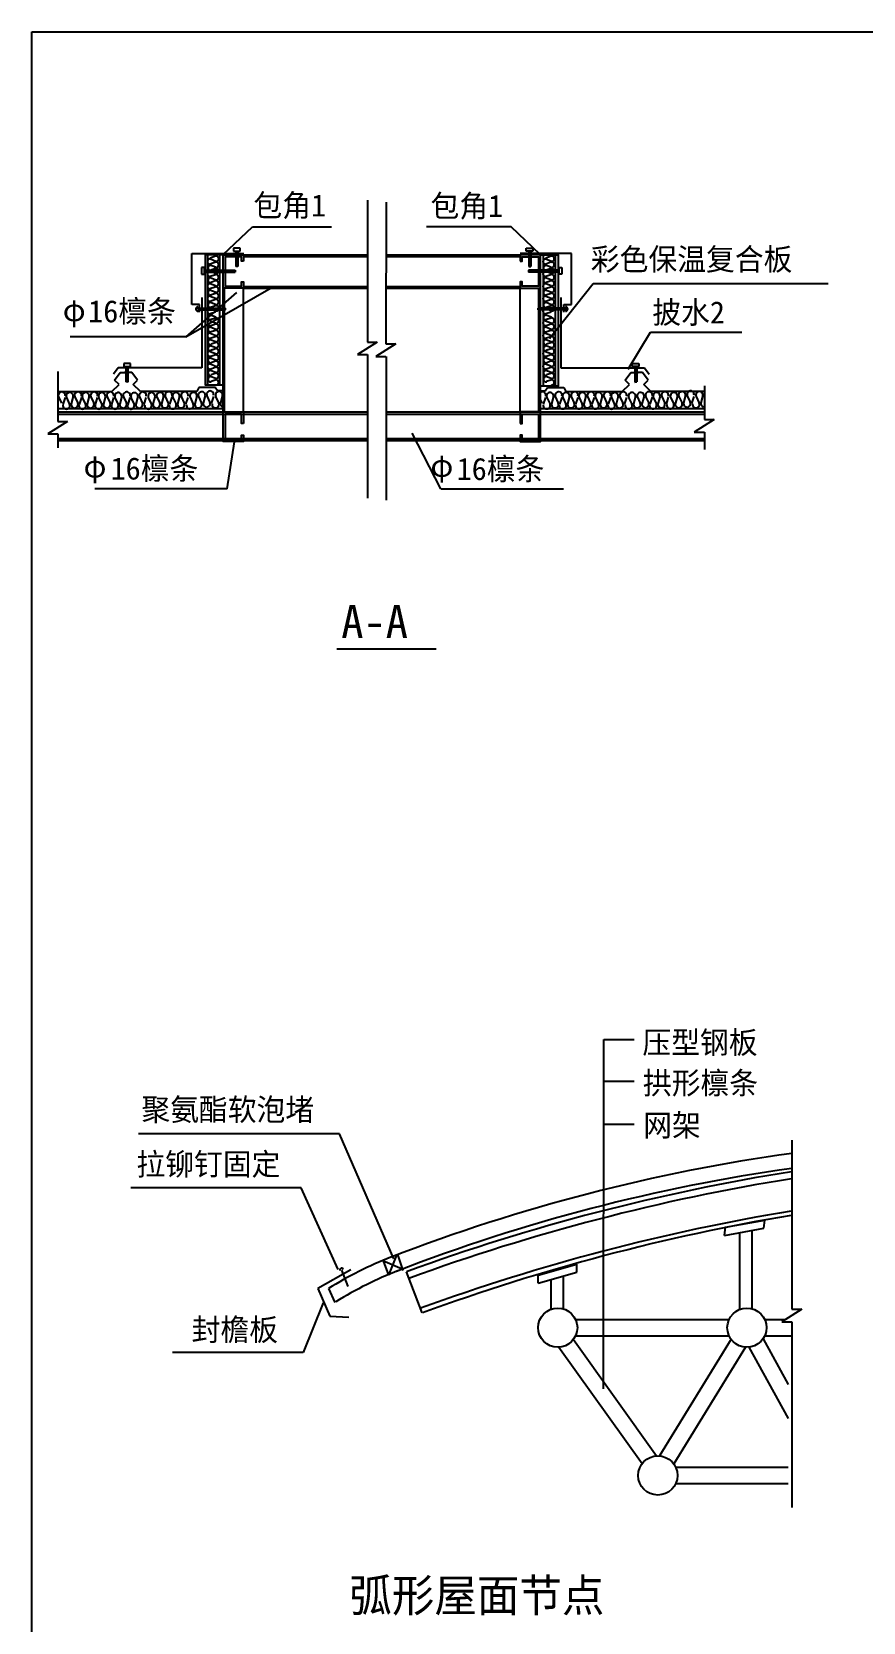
# Model space of a CAD drawing. Header units: metres. Extents: x 1233 to 1558, y 187 to 595.
# Drawn here: x 1233 to 1357.6, y 356.8 to 595.2 of the extents above; entities that cross this region are included whole.
import ezdxf

# ---------------------------------------------------------------- set-up
doc = ezdxf.new("R2010")
doc.units = ezdxf.units.M
for name, color, linetype in [('BIAO', 7, 'Continuous'), ('Q', 4, 'Continuous'), ('T330', 210, 'Continuous'), ('TU', 1, 'Continuous')]:
    doc.layers.add(name, color=color, linetype=linetype)

msp = doc.modelspace()

# ---------------------------------------------------------------- linework, layer by layer
for p, q in [((1260.48, 560.68), (1259.68, 560.39)), ((1260.47, 559.93), (1259.68, 560.23)), ((1260.48, 561.59), (1259.69, 561.3)), ((1260.54, 560.82), (1259.72, 561.13)), ((1310.78, 559.93), (1309.98, 560.23)), ((1310.79, 561.59), (1309.99, 561.3)), ((1310.78, 560.68), (1309.99, 560.39)), ((1310.85, 560.82), (1310.02, 561.13)), ((1260.46, 558.06), (1259.67, 558.36)), ((1260.46, 557.89), (1259.67, 557.6)), ((1260.47, 559.76), (1259.68, 559.47)), ((1260.5, 559.01), (1259.71, 559.3)), ((1260.47, 558.82), (1259.71, 558.55)), ((1310.77, 557.89), (1309.97, 557.6)), ((1310.78, 559.76), (1309.98, 559.47)), ((1310.77, 558.06), (1309.98, 558.36)), ((1310.8, 559.01), (1310.01, 559.3)), ((1310.77, 558.82), (1310.02, 558.55)), ((1260.46, 556.97), (1259.66, 556.68)), ((1260.46, 556.22), (1259.66, 556.51)), ((1260.49, 557.14), (1259.7, 557.43)), ((1260.51, 555.27), (1259.71, 555.57)), ((1260.51, 556.02), (1259.72, 555.74)), ((1310.76, 556.97), (1309.97, 556.68)), ((1310.76, 556.22), (1309.97, 556.51)), ((1310.79, 557.14), (1310, 557.43)), ((1310.81, 556.02), (1310.02, 555.74)), ((1310.81, 555.27), (1310.02, 555.57)), ((1260.5, 553.23), (1259.7, 552.94)), ((1260.51, 555.1), (1259.71, 554.81)), ((1260.5, 553.41), (1259.71, 553.7)), ((1260.57, 554.33), (1259.74, 554.64)), ((1260.5, 554.16), (1259.75, 553.89)), ((1310.8, 553.23), (1310, 552.94)), ((1310.81, 555.1), (1310.01, 554.81)), ((1310.8, 553.41), (1310.01, 553.7)), ((1310.87, 554.33), (1310.04, 554.64)), ((1310.8, 554.16), (1310.05, 553.89)), ((1260.48, 552.32), (1259.68, 552.04)), ((1260.47, 551.57), (1259.68, 551.87)), ((1260.47, 551.4), (1259.68, 551.11)), ((1260.53, 550.63), (1259.7, 550.94)), ((1260.56, 552.47), (1259.73, 552.78)), ((1260.49, 552.33), (1259.85, 552.1)), ((1310.78, 552.32), (1309.98, 552.04)), ((1310.77, 551.57), (1309.98, 551.87)), ((1310.77, 551.4), (1309.98, 551.11)), ((1310.83, 550.63), (1310.01, 550.94)), ((1310.86, 552.47), (1310.03, 552.78)), ((1310.79, 552.33), (1310.16, 552.1)), ((1260.46, 549.71), (1259.67, 550)), ((1260.46, 549.53), (1259.67, 549.24)), ((1260.52, 548.77), (1259.69, 549.08)), ((1260.47, 550.46), (1259.71, 550.19)), ((1260.46, 548.63), (1259.82, 548.4)), ((1310.76, 549.71), (1309.97, 550)), ((1310.76, 549.53), (1309.97, 549.24)), ((1310.82, 548.77), (1310, 549.08)), ((1310.77, 550.46), (1310.01, 550.19)), ((1310.76, 548.63), (1310.12, 548.4)), ((1260.48, 547.71), (1259.68, 547.43)), ((1260.47, 546.96), (1259.68, 547.26)), ((1260.47, 546.79), (1259.68, 546.5)), ((1260.53, 546.02), (1259.7, 546.33)), ((1260.56, 547.86), (1259.73, 548.17)), ((1260.49, 547.72), (1259.85, 547.49)), ((1310.78, 547.71), (1309.98, 547.43)), ((1310.77, 546.96), (1309.98, 547.26)), ((1310.77, 546.79), (1309.98, 546.5)), ((1310.83, 546.02), (1310.01, 546.33)), ((1310.86, 547.86), (1310.03, 548.17)), ((1310.79, 547.72), (1310.16, 547.49)), ((1260.46, 545.1), (1259.67, 545.39)), ((1260.46, 544.92), (1259.67, 544.63)), ((1260.52, 544.16), (1259.69, 544.47)), ((1260.52, 543.26), (1259.69, 543.57)), ((1260.47, 545.85), (1259.71, 545.58)), ((1260.46, 544.02), (1259.82, 543.79)), ((1310.76, 545.1), (1309.97, 545.39)), ((1310.76, 544.92), (1309.97, 544.63)), ((1310.82, 544.16), (1310, 544.47)), ((1310.82, 543.26), (1310, 543.57)), ((1310.77, 545.85), (1310.01, 545.58)), ((1310.76, 544.02), (1310.12, 543.79)), ((1260.46, 543.02), (1259.82, 542.79)), ((1310.76, 543.02), (1310.12, 542.79)), ((1236.96, 540.54), (1237.42, 539.55)), ((1237.94, 540.43), (1237.62, 539.39)), ((1238.14, 540.43), (1238.63, 539.39)), ((1239.16, 540.6), (1238.85, 539.45)), ((1239.4, 540.54), (1239.87, 539.55)), ((1240.39, 540.43), (1240.06, 539.39)), ((1240.53, 540.43), (1241.02, 539.39)), ((1241.55, 540.6), (1241.24, 539.45)), ((1241.8, 540.54), (1242.26, 539.55)), ((1242.78, 540.43), (1242.45, 539.39)), ((1242.98, 540.43), (1243.46, 539.39)), ((1244, 540.6), (1243.69, 539.45)), ((1244.24, 540.54), (1244.7, 539.55)), ((1245.22, 540.43), (1244.9, 539.39)), ((1245.42, 540.43), (1245.91, 539.39)), ((1246.44, 540.6), (1246.13, 539.45)), ((1246.68, 540.54), (1247.15, 539.55)), ((1247.67, 540.43), (1247.34, 539.39)), ((1247.82, 540.41), (1248.31, 539.37)), ((1248.85, 540.59), (1248.53, 539.43)), ((1249.09, 540.52), (1249.55, 539.54)), ((1250.07, 540.41), (1249.74, 539.37)), ((1250.41, 540.43), (1250.9, 539.39)), ((1251.44, 540.6), (1251.12, 539.45)), ((1251.68, 540.54), (1252.14, 539.55)), ((1252.72, 540.63), (1252.4, 539.47)), ((1252.96, 540.56), (1253.42, 539.57)), ((1253.94, 540.45), (1253.61, 539.41)), ((1254.09, 540.44), (1254.58, 539.4)), ((1255.12, 540.62), (1254.8, 539.46)), ((1255.36, 540.55), (1255.82, 539.56)), ((1256.34, 540.44), (1256.01, 539.4)), ((1256.69, 540.45), (1257.17, 539.41)), ((1257.71, 540.63), (1257.4, 539.47)), ((1257.95, 540.56), (1258.41, 539.57)), ((1258.95, 540.74), (1258.63, 539.59)), ((1259.19, 540.68), (1259.65, 539.69)), ((1260.17, 540.56), (1259.84, 539.53)), ((1260.51, 540.58), (1261, 539.54)), ((1261.54, 540.76), (1261.22, 539.6)), ((1308.97, 540.55), (1309.43, 539.56)), ((1309.95, 540.44), (1309.63, 539.4)), ((1310.15, 540.44), (1310.64, 539.4)), ((1311.17, 540.61), (1310.86, 539.46)), ((1311.41, 540.55), (1311.88, 539.56)), ((1312.4, 540.44), (1312.07, 539.4)), ((1312.54, 540.44), (1313.03, 539.4)), ((1313.57, 540.61), (1313.25, 539.46)), ((1313.81, 540.55), (1314.27, 539.56)), ((1314.79, 540.44), (1314.46, 539.4)), ((1314.99, 540.44), (1315.47, 539.4)), ((1316.01, 540.61), (1315.7, 539.46)), ((1316.25, 540.55), (1316.71, 539.56)), ((1317.24, 540.44), (1316.91, 539.4)), ((1317.43, 540.44), (1317.92, 539.4)), ((1318.45, 540.61), (1318.14, 539.46)), ((1318.7, 540.55), (1319.16, 539.56)), ((1319.68, 540.44), (1319.35, 539.4)), ((1319.83, 540.42), (1320.32, 539.39)), ((1320.86, 540.6), (1320.54, 539.44)), ((1321.1, 540.53), (1321.56, 539.55)), ((1322.08, 540.42), (1321.75, 539.39)), ((1322.42, 540.44), (1322.91, 539.4)), ((1323.45, 540.61), (1323.13, 539.46)), ((1323.69, 540.55), (1324.15, 539.56)), ((1324.73, 540.64), (1324.41, 539.48)), ((1324.97, 540.57), (1325.43, 539.58)), ((1325.95, 540.46), (1325.62, 539.42)), ((1326.1, 540.45), (1326.59, 539.41)), ((1327.13, 540.63), (1326.82, 539.47)), ((1327.37, 540.56), (1327.83, 539.57)), ((1328.35, 540.45), (1328.03, 539.41)), ((1328.7, 540.46), (1329.18, 539.42)), ((1329.72, 540.64), (1329.41, 539.48)), ((1329.96, 540.57), (1330.42, 539.58)), ((1330.96, 540.75), (1330.64, 539.6)), ((1331.2, 540.69), (1331.66, 539.7)), ((1332.18, 540.58), (1331.85, 539.54)), ((1332.52, 540.59), (1333.01, 539.55)), ((1333.55, 540.77), (1333.24, 539.61)), ((1261.48, 538.7), (1236.92, 538.7)), ((1333.7, 538.7), (1309.14, 538.7)), ((1294.29, 526.73), (1289.99, 535.06)), ((1262.22, 526.74), (1263.32, 533.79)), ((1262.22, 526.74), (1242.39, 526.74)), ((1294.29, 526.73), (1312.66, 526.73)), ((1318.67, 391.83), (1318.69, 444.2)), ((1318.69, 444.2), (1323.23, 444.2)), ((1318.69, 437.96), (1323.23, 437.96)), ((1318.69, 431.49), (1323.23, 431.49)), ((1279.09, 430.04), (1248.95, 430.04)), ((1287.22, 411.3), (1279.09, 430.04)), ((1273.31, 421.95), (1247.8, 421.95)), ((1278.88, 409.7), (1273.31, 421.95)), ((1336.81, 414.81), (1336.93, 416.03)), ((1336.81, 414.81), (1342.7, 415.89)), ((1336.93, 416.03), (1342.83, 417.11)), ((1339.08, 403.8), (1339.08, 415.23)), ((1340.92, 403.8), (1340.92, 415.56)), ((1342.7, 415.89), (1342.83, 417.11)), ((1285.59, 411.05), (1288.48, 409.83)), ((1285.62, 411.02), (1286.44, 408.88)), ((1287.62, 411.86), (1286.44, 408.88)), ((1287.76, 411.95), (1288.59, 409.54)), ((1308.87, 408.87), (1314.63, 410.53)), ((1314.63, 409.31), (1314.63, 410.53)), ((1280.79, 409.65), (1275.83, 406.84)), ((1291.49, 403.19), (1289.1, 409.36)), ((1308.87, 407.64), (1314.63, 409.31)), ((1308.87, 407.64), (1308.87, 408.87)), ((1310.82, 403.8), (1310.82, 408.21)), ((1312.65, 403.8), (1312.65, 408.74)), ((1275.83, 406.84), (1277.65, 402.72)), ((1277.41, 406.84), (1278.4, 404.74)), ((1276.65, 404.69), (1273.62, 397.29)), ((1277.65, 402.72), (1280.46, 402.56)), ((1314.47, 402.22), (1337.47, 402.22)), ((1342.82, 402.22), (1345.89, 402.22)), ((1314.14, 399.22), (1326.61, 381.78)), ((1314.47, 399.77), (1337.47, 399.77)), ((1337.77, 399.25), (1327.03, 381.77)), ((1342.56, 399.3), (1346.32, 392.45)), ((1342.82, 399.77), (1346.9, 399.77)), ((1273.62, 397.29), (1254.05, 397.29)), ((1311.98, 398.05), (1324.44, 380.61)), ((1339.92, 398.06), (1329.17, 380.58)), ((1340.44, 398.06), (1346.32, 387.35)), ((1329.47, 380.07), (1346.32, 380.07)), ((1329.47, 377.61), (1346.32, 377.61))]:
    msp.add_line(p, q)
msp.add_lwpolyline([(1232.96, 595.23), (1558.32, 595.23), (1558.32, 186.72), (1232.96, 186.72)], close=True)
msp.add_lwpolyline([(1279.65, 409.73, 1), (1279.15, 409.54, 1)], format="xyb")
msp.add_lwpolyline([(1279.4, 409.63), (1280.33, 407.16)])
for centre in [(1311.79, 400.99), (1340.15, 400.99), (1326.8, 378.84)]:
    msp.add_circle(centre, 2.94)
for centre, radius, start, end in [((1259.67, 560.79), 0.39, 73.74, 285.67), ((1259.75, 559.83), 0.39, 73.74, 285.67), ((1260.59, 560.3), 0.39, 251.39, 113.65), ((1260.59, 561.21), 0.39, 263.05, 108.02), ((1309.97, 560.79), 0.39, 73.74, 285.67), ((1310.05, 559.83), 0.39, 73.74, 285.67), ((1310.89, 560.3), 0.39, 251.39, 113.65), ((1310.89, 561.21), 0.39, 263.05, 108.02), ((1259.67, 558.94), 0.39, 73.74, 285.67), ((1259.75, 557.98), 0.39, 73.74, 285.67), ((1260.57, 557.51), 0.39, 251.39, 108.02), ((1260.58, 559.38), 0.39, 251.39, 108.02), ((1260.58, 558.44), 0.39, 251.39, 108.02), ((1309.97, 558.94), 0.39, 73.74, 285.67), ((1310.05, 557.98), 0.39, 73.74, 285.67), ((1310.87, 557.51), 0.39, 251.39, 108.02), ((1310.88, 559.38), 0.39, 251.39, 108.02), ((1310.88, 558.44), 0.39, 251.39, 108.02), ((1259.67, 557.08), 0.39, 73.74, 285.67), ((1259.67, 555.23), 0.39, 73.74, 285.67), ((1259.75, 556.12), 0.39, 73.74, 285.67), ((1260.57, 556.59), 0.39, 251.39, 108.02), ((1260.58, 555.65), 0.39, 251.39, 108.02), ((1309.97, 557.08), 0.39, 73.74, 285.67), ((1309.97, 555.23), 0.39, 73.74, 285.67), ((1310.05, 556.12), 0.39, 73.74, 285.67), ((1310.87, 556.59), 0.39, 251.39, 108.02), ((1310.88, 555.65), 0.39, 251.39, 108.02), ((1259.67, 553.32), 0.39, 73.74, 285.67), ((1259.75, 554.27), 0.39, 73.74, 285.67), ((1260.57, 554.72), 0.39, 251.39, 108.02), ((1260.61, 553.78), 0.39, 251.39, 108.02), ((1309.97, 553.32), 0.39, 73.74, 285.67), ((1310.05, 554.27), 0.39, 73.74, 285.67), ((1310.87, 554.72), 0.39, 251.39, 108.02), ((1310.91, 553.78), 0.39, 251.39, 108.02), ((1259.67, 551.59), 0.39, 73.74, 285.67), ((1259.75, 552.36), 0.39, 73.74, 285.67), ((1259.75, 550.63), 0.39, 73.74, 285.67), ((1260.58, 551.95), 0.39, 251.39, 108.02), ((1260.58, 551.02), 0.39, 263.05, 108.02), ((1309.97, 551.59), 0.39, 73.74, 285.67), ((1310.05, 552.36), 0.39, 73.74, 285.67), ((1310.05, 550.63), 0.39, 73.74, 285.67), ((1310.88, 551.02), 0.39, 263.05, 108.02), ((1310.89, 551.95), 0.39, 251.39, 108.02), ((1259.67, 549.68), 0.39, 73.74, 285.67), ((1259.75, 548.72), 0.39, 73.74, 285.67), ((1260.57, 550.08), 0.39, 251.39, 108.02), ((1260.57, 549.16), 0.39, 263.05, 108.02), ((1260.58, 548.27), 0.39, 251.39, 108.02), ((1309.97, 549.68), 0.39, 73.74, 285.67), ((1310.05, 548.72), 0.39, 73.74, 285.67), ((1310.87, 549.16), 0.39, 263.05, 108.02), ((1310.88, 550.08), 0.39, 251.39, 108.02), ((1310.88, 548.27), 0.39, 251.39, 108.02), ((1259.67, 546.98), 0.39, 73.74, 285.67), ((1259.75, 547.75), 0.39, 73.74, 285.67), ((1259.75, 546.02), 0.39, 73.74, 285.67), ((1260.58, 547.34), 0.39, 251.39, 108.02), ((1260.58, 546.41), 0.39, 263.05, 108.02), ((1309.97, 546.98), 0.39, 73.74, 285.67), ((1310.05, 547.75), 0.39, 73.74, 285.67), ((1310.05, 546.02), 0.39, 73.74, 285.67), ((1310.88, 546.41), 0.39, 263.05, 108.02), ((1310.89, 547.34), 0.39, 251.39, 108.02), ((1259.67, 545.07), 0.39, 73.74, 285.67), ((1259.75, 544.11), 0.39, 73.74, 285.67), ((1259.75, 543.15), 0.39, 73.74, 285.67), ((1260.57, 545.47), 0.39, 251.39, 108.02), ((1260.57, 544.55), 0.39, 263.05, 108.02), ((1260.58, 543.66), 0.39, 251.39, 108.02), ((1309.97, 545.07), 0.39, 73.74, 285.67), ((1310.05, 544.11), 0.39, 73.74, 285.67), ((1310.05, 543.15), 0.39, 73.74, 285.67), ((1310.87, 544.55), 0.39, 263.05, 108.02), ((1310.88, 545.47), 0.39, 251.39, 108.02), ((1310.88, 543.66), 0.39, 251.39, 108.02), ((1237.46, 540.73), 0.53, 346.69, 203.31), ((1238.63, 540.62), 0.53, 358.34, 203.31), ((1239.9, 540.73), 0.53, 346.69, 203.31), ((1241.03, 540.62), 0.53, 358.34, 203.31), ((1242.3, 540.73), 0.53, 346.69, 203.31), ((1243.47, 540.62), 0.53, 358.34, 203.31), ((1244.74, 540.73), 0.53, 346.69, 203.31), ((1245.91, 540.62), 0.53, 358.34, 203.31), ((1247.19, 540.73), 0.53, 346.69, 203.31), ((1248.32, 540.61), 0.53, 358.34, 203.31), ((1249.59, 540.72), 0.53, 346.69, 203.31), ((1250.91, 540.62), 0.53, 358.34, 203.31), ((1252.19, 540.64), 0.53, 358.34, 203.31), ((1253.46, 540.75), 0.53, 346.69, 203.31), ((1254.59, 540.63), 0.53, 358.34, 203.31), ((1255.86, 540.74), 0.53, 346.69, 203.31), ((1257.18, 540.64), 0.53, 358.34, 203.31), ((1258.42, 540.76), 0.53, 358.34, 203.31), ((1259.69, 540.87), 0.53, 346.69, 203.31), ((1260.58, 542.67), 0.39, 251.39, 108.02), ((1261.01, 540.77), 0.53, 358.34, 203.31), ((1309.47, 540.74), 0.53, 346.69, 203.31), ((1310.64, 540.63), 0.53, 358.34, 203.31), ((1310.88, 542.67), 0.39, 251.39, 108.02), ((1311.91, 540.74), 0.53, 346.69, 203.31), ((1313.04, 540.63), 0.53, 358.34, 203.31), ((1314.31, 540.74), 0.53, 346.69, 203.31), ((1315.48, 540.63), 0.53, 358.34, 203.31), ((1316.75, 540.74), 0.53, 346.69, 203.31), ((1317.92, 540.63), 0.53, 358.34, 203.31), ((1319.2, 540.74), 0.53, 346.69, 203.31), ((1320.33, 540.62), 0.53, 358.34, 203.31), ((1321.6, 540.73), 0.53, 346.69, 203.31), ((1322.92, 540.63), 0.53, 358.34, 203.31), ((1324.2, 540.65), 0.53, 358.34, 203.31), ((1325.47, 540.76), 0.53, 346.69, 203.31), ((1326.6, 540.64), 0.53, 358.34, 203.31), ((1327.87, 540.75), 0.53, 346.69, 203.31), ((1329.19, 540.65), 0.53, 358.34, 203.31), ((1330.43, 540.77), 0.53, 358.34, 203.31), ((1331.7, 540.88), 0.53, 346.69, 203.31), ((1333.02, 540.78), 0.53, 358.34, 203.31), ((1238.13, 539.21), 0.53, 169.04, 20.96), ((1239.37, 539.36), 0.53, 169.04, 20.96), ((1240.52, 539.21), 0.53, 169.04, 20.96), ((1241.76, 539.36), 0.53, 169.04, 20.96), ((1242.96, 539.21), 0.53, 169.04, 20.96), ((1244.21, 539.36), 0.53, 169.04, 20.96), ((1245.41, 539.21), 0.53, 169.04, 20.96), ((1246.65, 539.36), 0.53, 169.04, 20.96), ((1247.81, 539.2), 0.53, 169.04, 20.96), ((1249.06, 539.35), 0.53, 169.04, 20.96), ((1250.4, 539.21), 0.53, 169.04, 20.96), ((1251.65, 539.36), 0.53, 169.04, 20.96), ((1252.93, 539.39), 0.53, 169.04, 20.96), ((1254.08, 539.23), 0.53, 169.04, 20.96), ((1255.33, 539.37), 0.53, 169.04, 20.96), ((1256.67, 539.24), 0.53, 169.04, 20.96), ((1257.92, 539.39), 0.53, 169.04, 20.96), ((1259.16, 539.5), 0.53, 169.04, 20.96), ((1260.5, 539.37), 0.53, 169.04, 20.96), ((1261.75, 539.51), 0.53, 169.04, 257.09), ((1310.14, 539.22), 0.53, 169.04, 20.96), ((1311.38, 539.37), 0.53, 169.04, 20.96), ((1312.53, 539.22), 0.53, 169.04, 20.96), ((1313.78, 539.37), 0.53, 169.04, 20.96), ((1314.97, 539.22), 0.53, 169.04, 20.96), ((1316.22, 539.37), 0.53, 169.04, 20.96), ((1317.42, 539.22), 0.53, 169.04, 20.96), ((1318.66, 539.37), 0.53, 169.04, 20.96), ((1319.82, 539.21), 0.53, 169.04, 20.96), ((1321.07, 539.36), 0.53, 169.04, 20.96), ((1322.41, 539.22), 0.53, 169.04, 20.96), ((1323.66, 539.37), 0.53, 169.04, 20.96), ((1324.94, 539.4), 0.53, 169.04, 20.96), ((1326.09, 539.24), 0.53, 169.04, 20.96), ((1327.34, 539.39), 0.53, 169.04, 20.96), ((1328.68, 539.25), 0.53, 169.04, 20.96), ((1329.93, 539.4), 0.53, 169.04, 20.96), ((1331.17, 539.51), 0.53, 169.04, 20.96), ((1332.51, 539.38), 0.53, 169.04, 20.96), ((1333.76, 539.53), 0.53, 169.04, 257.09), ((1383.85, 160.56), 269.1, 97.9, 111.14), ((1384.52, 158.95), 268.57, 98.06, 111.15), ((1395.92, 117.21), 311.06, 99.08, 110.08), ((1396.2, 116.2), 311.06, 99.13, 110.07), ((1397.6, 111.59), 311.06, 99.4, 110), ((1398.3, 111.05), 311.06, 99.53, 110.08), ((1306.96, 359.59), 55.73, 111.21, 122.01), ((1307.94, 357.6), 55.67, 111.07, 121.88)]:
    msp.add_arc(centre, radius, start, end)
at = {"layer": 'BIAO'}
for p, q in [((1283.27, 569.98), (1283.27, 548.73)), ((1286.05, 569.69), (1286.04, 548.45)), ((1261.65, 561.87), (1266.04, 566)), ((1266.04, 566), (1277.88, 566)), ((1304.79, 566), (1292.14, 566)), ((1309.18, 561.87), (1304.79, 566)), ((1256.96, 554.34), (1256.96, 562)), ((1256.96, 562), (1264.73, 562)), ((1259.34, 542.24), (1259.34, 561.79)), ((1261.13, 542.24), (1261.13, 561.79)), ((1264.69, 561.79), (1283.16, 561.79)), ((1264.69, 561.56), (1283.16, 561.56)), ((1286.08, 561.79), (1306.14, 561.79)), ((1286.08, 561.56), (1306.14, 561.56)), ((1313.87, 562), (1306.14, 562)), ((1309.65, 542.24), (1309.65, 561.79)), ((1311.44, 542.24), (1311.44, 561.79)), ((1313.87, 554.34), (1313.87, 562)), ((1256.06, 549.52), (1269.21, 557.04)), ((1263.62, 556.14), (1256.06, 549.52)), ((1261.63, 542.3), (1261.63, 556.04)), ((1261.86, 538.25), (1261.86, 556.81)), ((1264.69, 557.04), (1283.16, 557.04)), ((1264.69, 538.25), (1264.69, 556.81)), ((1264.69, 556.81), (1283.16, 556.81)), ((1286.08, 557.04), (1306.14, 557.04)), ((1286.08, 556.81), (1306.14, 556.81)), ((1306.14, 538.25), (1306.14, 556.81)), ((1308.97, 538.25), (1308.97, 556.81)), ((1309.2, 542.09), (1309.2, 556.04)), ((1310.57, 549.25), (1317.09, 557.5)), ((1317.09, 557.5), (1352.35, 557.5)), ((1258.11, 554.34), (1256.96, 554.34)), ((1258.11, 553.19), (1258.11, 554.34)), ((1258.44, 555.42), (1258.44, 544.85)), ((1312.26, 555.42), (1312.26, 544.85)), ((1312.72, 553.19), (1312.72, 554.34)), ((1312.72, 554.34), (1313.87, 554.34)), ((1256.06, 549.52), (1238.7, 549.53)), ((1284.74, 548.73), (1281.76, 546.85)), ((1283.27, 548.73), (1284.74, 548.73)), ((1287.52, 548.45), (1284.53, 546.56)), ((1286.04, 548.45), (1287.52, 548.45)), ((1322.36, 544.68), (1325.72, 550.21)), ((1325.72, 550.21), (1339.41, 550.21)), ((1281.76, 546.85), (1283.27, 546.85)), ((1283.27, 546.85), (1283.27, 525.33)), ((1284.53, 546.56), (1286.04, 546.56)), ((1286.05, 546.56), (1286.05, 525.05)), ((1236.85, 544.31), (1236.85, 536.84)), ((1245.91, 544.88), (1245.22, 543.93)), ((1249.5, 544.88), (1245.91, 544.88)), ((1258.44, 544.85), (1249.5, 544.88)), ((1312.26, 544.85), (1321.21, 544.88)), ((1321.21, 544.88), (1324.79, 544.88)), ((1324.79, 544.88), (1325.48, 543.93)), ((1261.63, 538.25), (1261.63, 542.3)), ((1309.2, 538.25), (1309.2, 542.09)), ((1333.77, 542.14), (1333.77, 537.11)), ((1238.32, 536.84), (1235.34, 534.95)), ((1236.85, 536.84), (1238.32, 536.84)), ((1236.92, 538.25), (1283.16, 538.25)), ((1236.92, 537.94), (1283.16, 537.94)), ((1286.08, 538.25), (1333.77, 538.25)), ((1286.08, 537.94), (1333.77, 537.94)), ((1335.24, 537.11), (1332.26, 535.23)), ((1333.77, 537.11), (1335.24, 537.11)), ((1235.34, 534.95), (1236.85, 534.95)), ((1236.86, 534.95), (1236.86, 532.85)), ((1236.92, 534.25), (1283.16, 534.25)), ((1286.08, 534.25), (1333.77, 534.25)), ((1332.26, 535.23), (1333.77, 535.23)), ((1333.77, 535.23), (1333.77, 532.62)), ((1236.92, 533.95), (1283.16, 533.95)), ((1286.08, 533.95), (1333.77, 533.95)), ((1278.67, 502.73), (1293.59, 502.73)), ((1346.9, 429.09), (1346.89, 403.75)), ((1348.36, 403.75), (1345.38, 401.87)), ((1346.89, 403.75), (1348.36, 403.75)), ((1345.38, 401.87), (1346.89, 401.87)), ((1346.9, 401.87), (1346.9, 374.03))]:
    msp.add_line(p, q, dxfattribs=at)
for points in [[(1261.63, 542.3), (1261.63, 561.79), (1258.95, 561.79), (1258.95, 542.3)], [(1264.69, 560.87), (1264.39, 560.87), (1264.39, 561.48), (1261.94, 561.48), (1261.94, 557.11), (1264.39, 557.11), (1264.39, 557.73), (1264.69, 557.73), (1264.69, 556.81), (1261.63, 556.81), (1261.63, 561.79), (1264.69, 561.79)], [(1306.14, 560.87), (1306.44, 560.87), (1306.44, 561.48), (1308.9, 561.48), (1308.9, 557.11), (1306.44, 557.11), (1306.44, 557.73), (1306.14, 557.73), (1306.14, 556.81), (1309.2, 556.81), (1309.2, 561.79), (1306.14, 561.79)], [(1309.2, 542.09), (1309.2, 561.79), (1311.88, 561.79), (1311.88, 542.09)], [(1264.69, 536.5), (1264.39, 536.5), (1264.39, 537.94), (1261.94, 537.94), (1261.94, 534.15), (1264.39, 534.15), (1264.39, 534.76), (1264.69, 534.76), (1264.69, 533.84), (1261.63, 533.84), (1261.63, 538.25), (1264.69, 538.25)], [(1306.14, 536.5), (1306.44, 536.5), (1306.44, 537.94), (1308.9, 537.94), (1308.9, 534.15), (1306.44, 534.15), (1306.44, 534.76), (1306.14, 534.76), (1306.14, 533.84), (1309.2, 533.84), (1309.2, 538.25), (1306.14, 538.25)]]:
    msp.add_lwpolyline(points, close=True, dxfattribs=at)
at = {"layer": 'T330'}
for p, q in [((1263.21, 562.79), (1263.21, 562.35)), ((1264.21, 562.79), (1263.21, 562.79)), ((1264.21, 562.35), (1264.21, 562.79)), ((1307.06, 562.35), (1307.06, 562.79)), ((1307.06, 562.79), (1308.05, 562.79)), ((1308.05, 562.79), (1308.05, 562.35)), ((1263.21, 562.35), (1264.21, 562.35)), ((1263.52, 562.35), (1263.52, 560.06)), ((1263.82, 562.35), (1263.83, 560.06)), ((1308.05, 562.35), (1307.06, 562.35)), ((1307.44, 562.35), (1307.44, 560.06)), ((1307.75, 562.35), (1307.74, 560.06)), ((1258.84, 559.88), (1258.4, 559.88)), ((1258.4, 559.88), (1258.4, 558.88)), ((1258.4, 558.88), (1258.84, 558.88)), ((1258.84, 558.88), (1258.84, 559.88)), ((1258.84, 559.49), (1263.42, 559.5)), ((1258.84, 559.19), (1263.42, 559.19)), ((1263.42, 559.5), (1263.42, 559.19)), ((1263.83, 560.06), (1263.52, 560.06)), ((1311.99, 559.49), (1307.41, 559.5)), ((1307.41, 559.5), (1307.41, 559.19)), ((1311.99, 559.19), (1307.41, 559.19)), ((1307.44, 560.06), (1307.74, 560.06)), ((1311.99, 558.88), (1311.99, 559.88)), ((1311.99, 559.88), (1312.43, 559.88)), ((1312.43, 558.88), (1311.99, 558.88)), ((1312.43, 559.88), (1312.43, 558.88)), ((1257.86, 554.02), (1257.88, 553.35)), ((1257.87, 553.8), (1261.98, 553.81)), ((1257.87, 553.57), (1261.98, 553.58)), ((1261.98, 553.58), (1261.98, 553.81)), ((1308.85, 553.58), (1308.85, 553.81)), ((1312.96, 553.8), (1308.85, 553.81)), ((1312.96, 553.57), (1308.85, 553.58)), ((1312.97, 554.02), (1312.95, 553.35)), ((1247.73, 545.52), (1246.73, 545.52)), ((1246.73, 545.52), (1246.73, 545.08)), ((1246.73, 545.08), (1247.73, 545.08)), ((1247.04, 545.08), (1247.04, 542.74)), ((1247.34, 545.08), (1247.35, 542.73)), ((1247.73, 545.08), (1247.73, 545.52)), ((1322.97, 545.52), (1323.97, 545.52)), ((1322.97, 545.08), (1322.97, 545.52)), ((1323.97, 545.08), (1322.97, 545.08)), ((1323.36, 545.08), (1323.35, 542.73)), ((1323.67, 545.08), (1323.66, 542.74)), ((1323.97, 545.52), (1323.97, 545.08)), ((1247.35, 542.73), (1247.04, 542.74)), ((1323.35, 542.73), (1323.66, 542.74))]:
    msp.add_line(p, q, dxfattribs=at)
for centre, start, end in [((1257.88, 553.68), 93.4, 269), ((1312.95, 553.68), 271, 86.6)]:
    msp.add_arc(centre, 0.34, start, end, dxfattribs=at)
at = {"layer": 'TU'}
for p, q in [((1245.36, 543.01), (1246.19, 544.16)), ((1246.19, 544.16), (1247.3, 544.16)), ((1247.97, 544.16), (1246.86, 544.16)), ((1248.81, 543.01), (1247.97, 544.16)), ((1321.89, 543.01), (1322.73, 544.16)), ((1322.73, 544.16), (1323.84, 544.16)), ((1324.51, 544.16), (1323.4, 544.16)), ((1325.35, 543.01), (1324.51, 544.16)), ((1236.85, 541.31), (1244.94, 541.31)), ((1244.94, 541.31), (1246.03, 542.34)), ((1246.03, 542.34), (1245.36, 543.01)), ((1248.14, 542.34), (1248.81, 543.01)), ((1249.23, 541.31), (1248.14, 542.34)), ((1257.68, 541.31), (1249.23, 541.31)), ((1258.01, 541.9), (1257.68, 541.31)), ((1260.44, 541.9), (1258.01, 541.9)), ((1260.77, 541.4), (1260.44, 541.9)), ((1261.5, 541.4), (1260.77, 541.4)), ((1309.2, 541.4), (1309.93, 541.4)), ((1309.93, 541.4), (1310.26, 541.9)), ((1310.26, 541.9), (1312.69, 541.9)), ((1312.69, 541.9), (1313.02, 541.31)), ((1313.02, 541.31), (1321.47, 541.31)), ((1321.47, 541.31), (1322.56, 542.34)), ((1322.56, 542.34), (1321.89, 543.01)), ((1324.68, 542.34), (1325.35, 543.01)), ((1325.76, 541.31), (1324.68, 542.34)), ((1333.85, 541.31), (1325.76, 541.31))]:
    msp.add_line(p, q, dxfattribs=at)

# ---------------------------------------------------------------- texts
for s, height, p in [('A-A', 4.9, (1279.34, 504.39)), ('压型钢板', 3.32, (1324.48, 442.08)), ('拱形檩条', 3.32, (1324.56, 436)), ('聚氨酯软泡堵', 3.32, (1249.38, 432.03)), ('网架', 3.32, (1324.6, 429.68)), ('拉铆钉固定', 3.32, (1248.64, 423.84)), ('封檐板', 3.32, (1256.91, 399.03)), ('弧形屋面节点', 4.9, (1280.56, 358.41))]:
    msp.add_text(s, height=height).set_placement(p)
at = {"layer": 'BIAO'}
for s, p in [('包角1', (1266.17, 567.55)), ('包角1', (1292.72, 567.47)), ('彩色保温复合板', (1316.75, 559.48)), ('16檩条', (1241.41, 551.68)), ('披水2', (1325.96, 551.51)), ('16檩条', (1244.77, 528.12)), ('16檩条', (1296.64, 528.05))]:
    msp.add_text(s, height=3.32, dxfattribs=at).set_placement(p)
at = {"layer": 'Q'}
for p in [(1237.6, 551.86), (1292.71, 528.54), (1240.72, 528.44)]:
    msp.add_text('φ', height=3.32, dxfattribs=at).set_placement(p)

doc.saveas('drawing.dxf')
